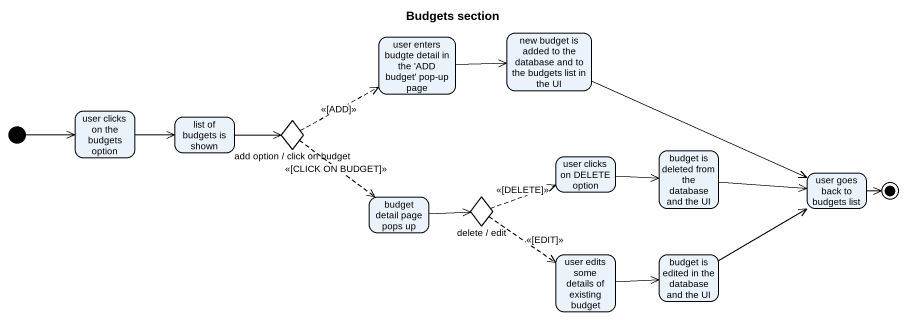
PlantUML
@startuml
title Budgets section
hide empty description
state "user enters budgte detail in the 'ADD budget' pop-up page" as user_enters_budgte_detail
state "new budget is added to the database and to the budgets list in the UI" as new_budget_is_added_to_the
state "user clicks on the budgets option" as user_clicks_on_the_budgets
state "list of budgets is shown" as list_of_budgets_is_shown
state "add option / click on budget" as add_option_click_on_budget <<choice>>
state "user clicks on DELETE option" as user_clicks_on_DELETE_option
state "budget is deleted from the database and the UI" as budget_is_deleted_from_the
state "user goes back to budgets list" as user_goes_back_to_budgets
state "budget detail page pops up" as budget_detail_page_pops_up
state "delete / edit" as delete_edit <<choice>>
state "user edits some details of existing budget" as user_edits_some_details_of
state "budget is edited in the database and the UI" as budget_is_edited_in_the
[*] -right-> user_clicks_on_the_budgets
user_enters_budgte_detail -right-> new_budget_is_added_to_the
new_budget_is_added_to_the -right-> user_goes_back_to_budgets
user_clicks_on_the_budgets -right-> list_of_budgets_is_shown
list_of_budgets_is_shown -right-> add_option_click_on_budget
add_option_click_on_budget -right[dashed]-> user_enters_budgte_detail : <<[ADD]>>
add_option_click_on_budget -[dashed]-> budget_detail_page_pops_up : <<[CLICK ON BUDGET]>>
user_clicks_on_DELETE_option -right-> budget_is_deleted_from_the
budget_is_deleted_from_the -right-> user_goes_back_to_budgets
budget_detail_page_pops_up -right-> delete_edit
delete_edit -right[dashed]-> user_clicks_on_DELETE_option : <<[DELETE]>>
delete_edit -[dashed]-> user_edits_some_details_of : <<[EDIT]>>
user_edits_some_details_of -right-> budget_is_edited_in_the
budget_is_edited_in_the -right-> user_goes_back_to_budgets
user_goes_back_to_budgets -right-> [*]
@enduml
